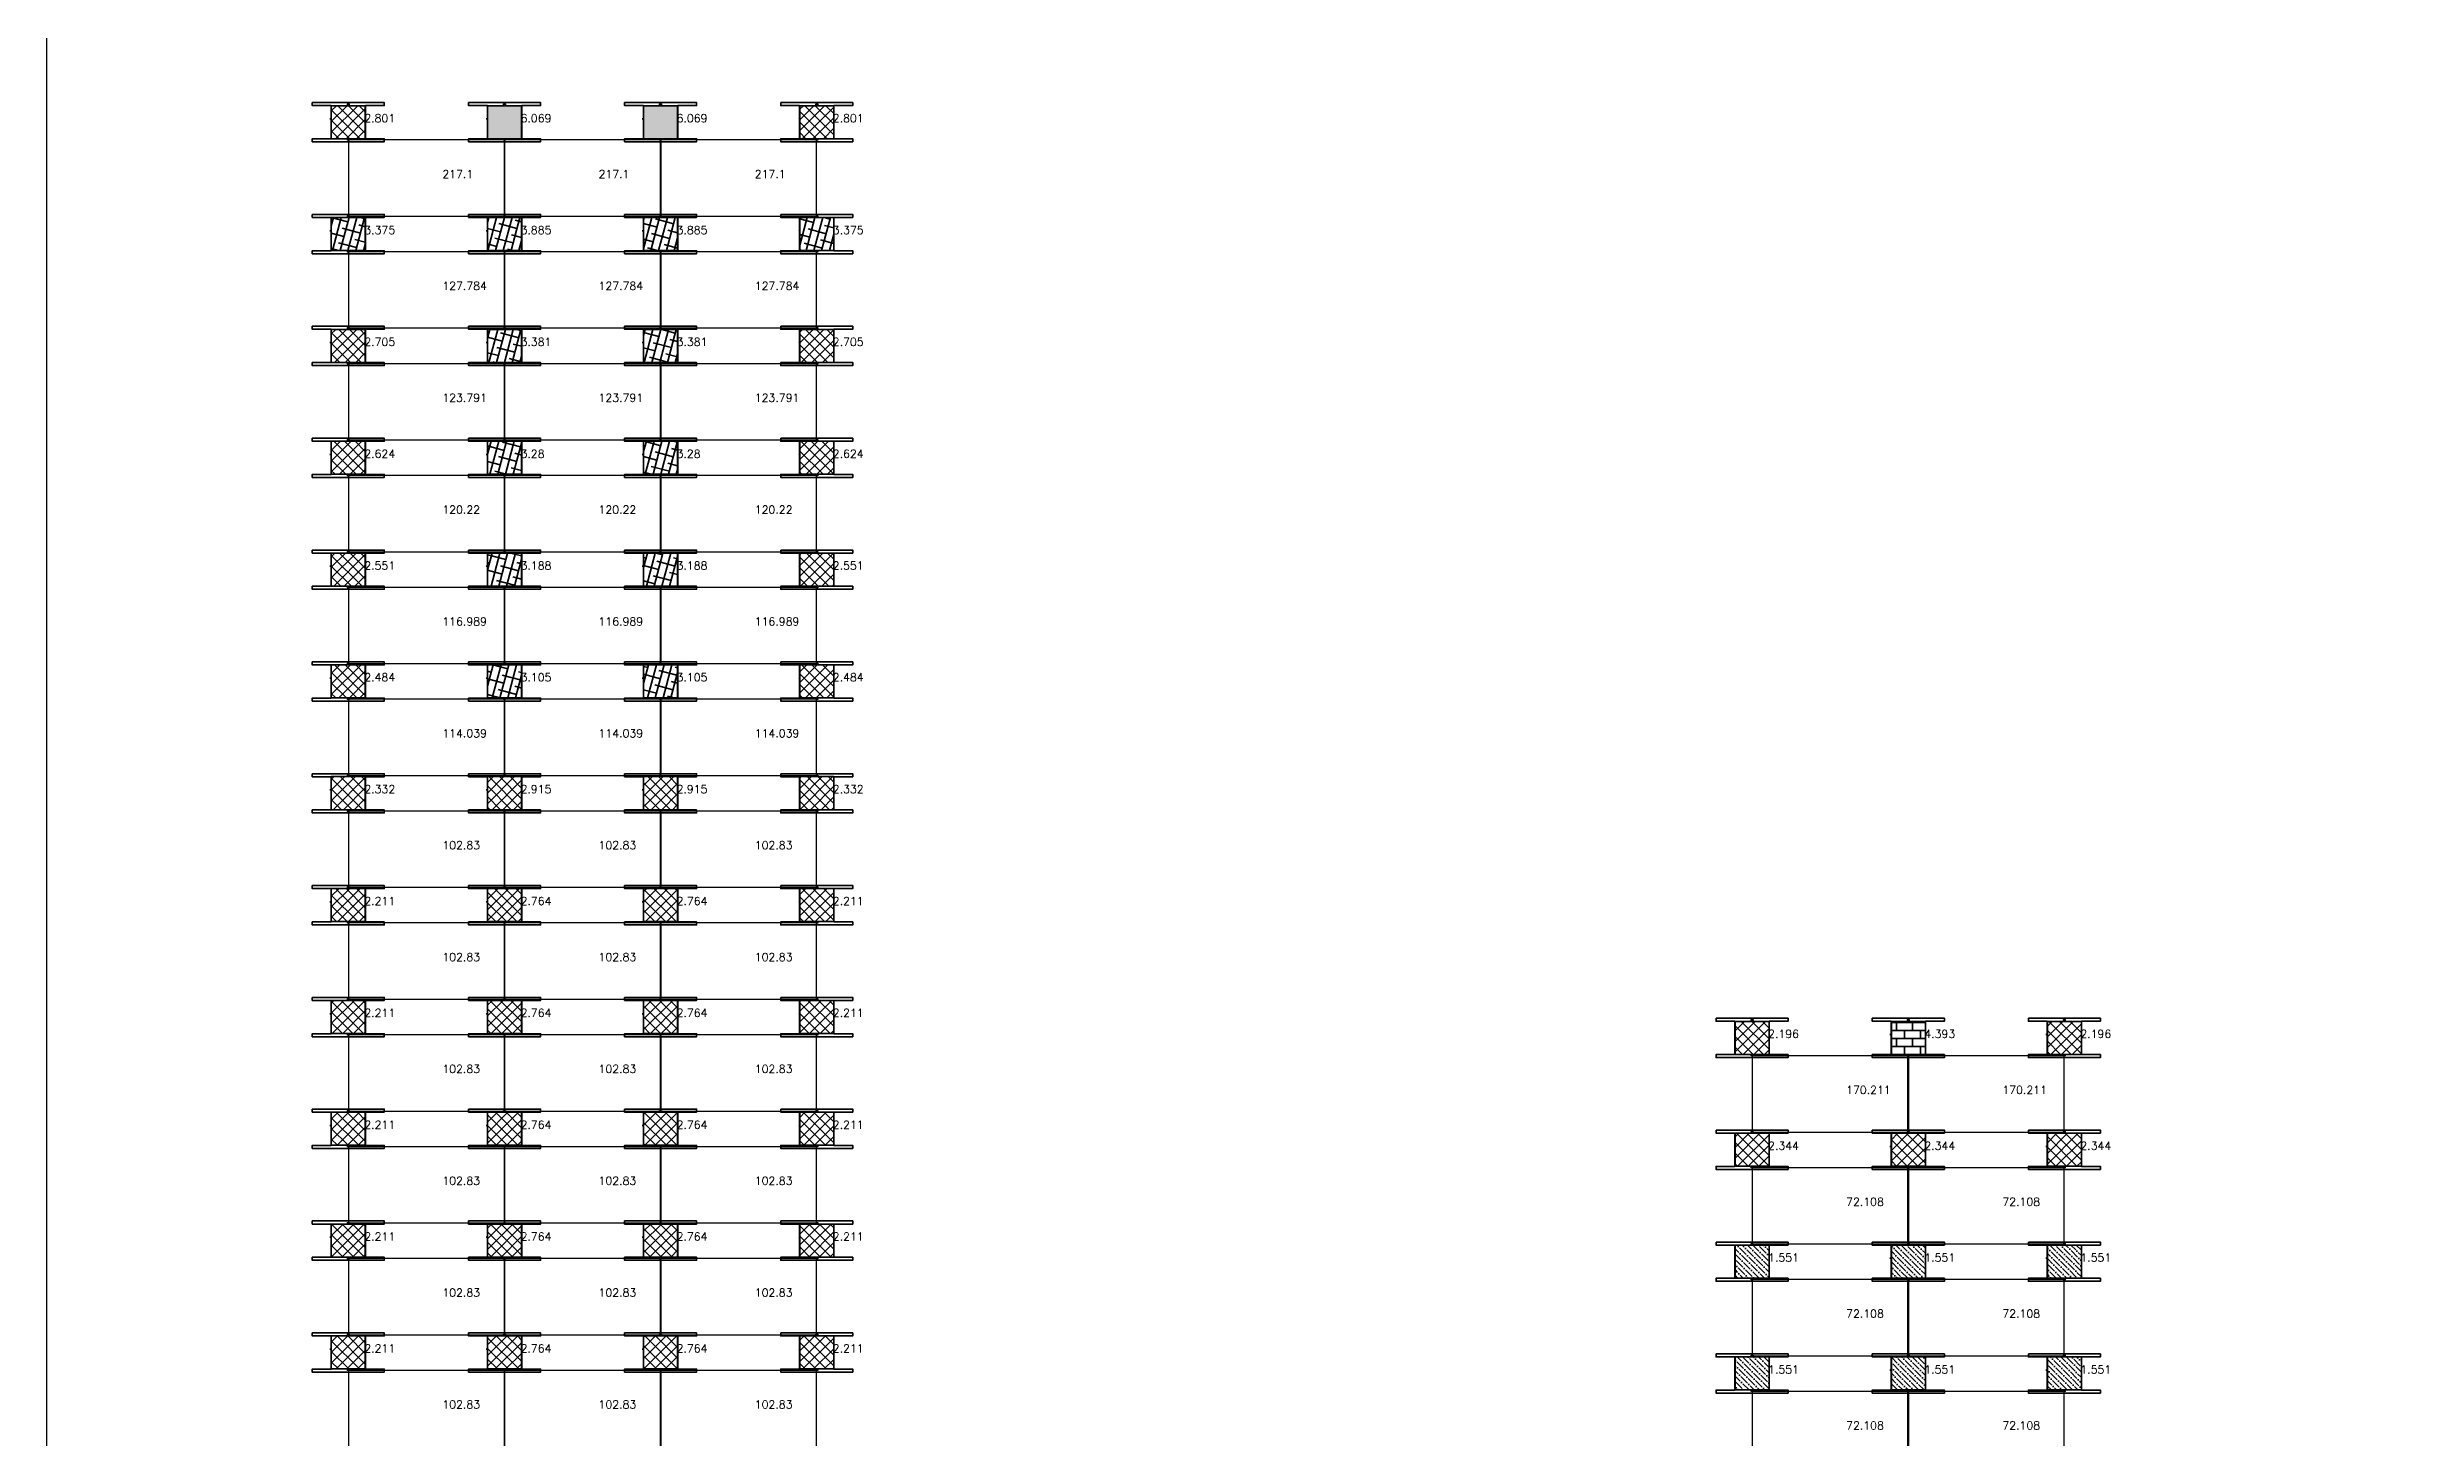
# Model space of a CAD drawing. Header units: inches. Extents: x 3750 to 10146, y -443 to 5941.
# Drawn here: x 3896 to 5068, y 3982 to 4677 of the extents above; entities that cross this region are included whole.
import ezdxf

# ---------------------------------------------------------------- set-up
doc = ezdxf.new("R2010")
doc.units = ezdxf.units.IN
doc.header["$LTSCALE"] = 50
doc.header["$MEASUREMENT"] = 0
for name, color, linetype, lineweight in [('E-PANELS', 140, 'Continuous', 30), ('E2-ECOFEET', 254, 'Continuous', 35), ('E3-ECOFEET', 254, 'Continuous', 35), ('HATCH 2', 140, 'Continuous', 35), ('HATCH 3', 30, 'Continuous', 35), ('HATCH 4', 200, 'Continuous', 35), ('HATCH 5', 2, 'Continuous', 35), ('HATCH 7', 20, 'Continuous', 35)]:
    doc.layers.add(name, color=color, linetype=linetype, lineweight=lineweight)
doc.layers.add('EF3 TEXT', color=7, linetype='Continuous', plot=False)
doc.layers.add('IFI PERIMETER', color=221, linetype='FENCE', plot=False)
doc.layers.get('E2-ECOFEET').off()
doc.styles.add('mytext', font='romans.shx')
doc.styles.get("Standard").update_dxf_attribs({"font": 'arial.ttf'})
doc.linetypes.add('FENCE', pattern='A,0.5,-0.1,["X",Standard,S=0.1,R=0,X=-0.035,Y=-0.05],-0.1', length=0.7)

# ---------------------------------------------------------------- blocks, each defined once
blk = doc.blocks.new('EF3_HATCH_7')
at = {"layer": 'HATCH 7'}
h = blk.add_hatch(color=256, dxfattribs=at)
h.dxf.hatch_style = 1
h.paths.add_polyline_path([(-8.5, -8.25), (8.5, -8.25), (8.5, 8.25), (-8.5, 8.25)])
blk.add_lwpolyline([(-8.5, -8.25), (8.5, -8.25), (8.5, 8.25), (-8.5, 8.25)], close=True, dxfattribs=at)
blk = doc.blocks.new('EF3_HATCH_3')
at = {"layer": 'HATCH 3'}
h = blk.add_hatch(dxfattribs=at)
h.set_pattern_fill('ANSI37', color=256, scale=30)
h.set_pattern_definition([(45, (-119.168, -90.9187), (-2.65165, 2.65165), []), (135, (-119.168, -90.9187), (-2.65165, -2.65165), [])])
h.paths.add_polyline_path([(-8.5, -8.25), (8.5, -8.25), (8.5, 8.25), (-8.5, 8.25)])
blk.add_lwpolyline([(-8.5, -8.25), (8.5, -8.25), (8.5, 8.25), (-8.5, 8.25)], close=True, dxfattribs=at)
blk = doc.blocks.new('EF3_HATCH_4')
at = {"layer": 'HATCH 4'}
h = blk.add_hatch(dxfattribs=at)
h.set_pattern_fill('ANSI38', color=256, scale=30, angle=30)
h.set_pattern_definition([(75, (-119.168, -90.9187), (-3.62222, 0.97057), []), (165, (-119.168, -90.9187), (-8.215015, -1.68108), [9.375, -5.625])])
h.paths.add_polyline_path([(-8.5, -8.25), (8.5, -8.25), (8.5, 8.25), (-8.5, 8.25)])
blk.add_lwpolyline([(-8.5, -8.25), (8.5, -8.25), (8.5, 8.25), (-8.5, 8.25)], close=True, dxfattribs=at)
blk = doc.blocks.new('EF3_HATCH_5')
at = {"layer": 'HATCH 5'}
h = blk.add_hatch(dxfattribs=at)
h.set_pattern_fill('AR-B816', color=256, scale=0.5)
h.set_pattern_definition([(0, (-119.168, -90.9187), (0, 4), []), (90, (-119.168, -90.9187), (-4, 4), [4, -4])])
h.paths.add_polyline_path([(-8.5, -8.25), (8.5, -8.25), (8.5, 8.25), (-8.5, 8.25)])
blk.add_lwpolyline([(-8.5, -8.25), (8.5, -8.25), (8.5, 8.25), (-8.5, 8.25)], close=True, dxfattribs=at)
blk = doc.blocks.new('EF3_HATCH_2')
at = {"layer": 'HATCH 2'}
h = blk.add_hatch(dxfattribs=at)
h.set_pattern_fill('ANSI36', color=256, scale=15, angle=90)
h.set_pattern_definition([(135, (-119.168, -90.9187), (-3.64602, 0.994369), [4.6875, -0.9375, 0, -0.9375])])
h.paths.add_polyline_path([(-8.5, -8.25), (8.5, -8.25), (8.5, 8.25), (-8.5, 8.25)])
blk.add_lwpolyline([(-8.5, -8.25), (8.5, -8.25), (8.5, 8.25), (-8.5, 8.25)], close=True, dxfattribs=at)
blk = doc.blocks.new('YINGLI 305W 10DEG')
at = {"layer": 'E-PANELS'}
blk.add_lwpolyline([(0, 0), (77.56, 0), (77.56, -38.4), (0, -38.4)], close=True, dxfattribs=at)
blk = doc.blocks.new('EF3')
at = {"layer": 'E3-ECOFEET', "color": 5}
for points in [[(0, 0), (0, -1.5), (9.4, -1.5), (9.4, -18.1), (0, -18.1), (0, -19.6), (36, -19.6), (36, -18.1), (26.6, -18.1), (26.6, -1.5), (36, -1.5), (36, 0), (0, 0)], [(8.8, -8.1), (8.9, -8.1)]]:
    blk.add_lwpolyline(points, dxfattribs=at)
at = {"layer": 'E3-ECOFEET'}
for points in [[(17.2, -1), (17.8, -1), (17.8, -0.5)], [(18.2, -0.5), (18.2, -1), (18.8, -1)], [(17.2, -18.5), (17.8, -18.5), (17.8, -19)], [(18.2, -19), (18.2, -18.5), (18.8, -18.5)]]:
    blk.add_lwpolyline(points, dxfattribs=at)

msp = doc.modelspace()

# ---------------------------------------------------------------- linework, layer by layer
at = {"layer": 'IFI PERIMETER'}
msp.add_lwpolyline([(10146.5, -226.8), (3896.1, -226.8), (3896.1, 5941.5), (10146.5, 5941.5)], close=True, dxfattribs=at)

# ---------------------------------------------------------------- block references
at = {"layer": 'E-PANELS'}
for p in [(4047.1, 4630.3), (4125.1, 4630.3), (4203.2, 4630.3), (4047.1, 4574.4), (4125.1, 4574.4), (4203.2, 4574.4), (4047.1, 4518.5), (4125.1, 4518.5), (4203.2, 4518.5), (4047.1, 4462.6), (4125.1, 4462.6), (4203.2, 4462.6), (4047.1, 4406.7), (4125.1, 4406.7), (4203.2, 4406.7), (4047.1, 4350.8), (4125.1, 4350.8), (4203.2, 4350.8), (4047.1, 4294.9), (4125.1, 4294.9), (4203.2, 4294.9), (4047.1, 4239), (4125.1, 4239), (4203.2, 4239), (4047.1, 4183.1), (4125.1, 4183.1), (4203.2, 4183.1), (4748.8, 4172.6, -1022.9), (4826.9, 4172.6, -1022.9), (4047.1, 4127.2), (4125.1, 4127.2), (4203.2, 4127.2), (4748.8, 4116.7, -1022.9), (4826.9, 4116.7, -1022.9), (4047.1, 4071.3), (4125.1, 4071.3), (4203.2, 4071.3), (4748.8, 4060.8, -1022.9), (4826.9, 4060.8, -1022.9), (4047.1, 4015.4), (4125.1, 4015.4), (4203.2, 4015.4), (4748.8, 4004.9, -1022.9), (4826.9, 4004.9, -1022.9)]:
    msp.add_blockref('YINGLI 305W 10DEG', p, dxfattribs=at)
at = {"layer": 'E2-ECOFEET'}
for p in [(4028.8, 4648.8), (4106.9, 4648.8), (4184.9, 4648.8), (4263, 4648.8), (4028.8, 4592.9), (4106.9, 4592.9), (4184.9, 4592.9), (4263, 4592.9), (4028.8, 4537), (4106.9, 4537), (4184.9, 4537), (4263, 4537), (4028.8, 4481.1), (4106.9, 4481.1), (4184.9, 4481.1), (4263, 4481.1), (4028.8, 4425.2), (4106.9, 4425.2), (4184.9, 4425.2), (4263, 4425.2), (4028.8, 4369.3), (4106.9, 4369.3), (4184.9, 4369.3), (4263, 4369.3), (4028.8, 4313.4), (4106.9, 4313.4), (4184.9, 4313.4), (4263, 4313.4), (4028.8, 4257.5), (4106.9, 4257.5), (4184.9, 4257.5), (4263, 4257.5), (4028.8, 4201.6), (4106.9, 4201.6), (4184.9, 4201.6), (4263, 4201.6), (4730.6, 4191.2, -1022.9), (4808.7, 4191.2, -1022.9), (4886.7, 4191.2, -1022.9), (4028.8, 4145.8), (4106.9, 4145.8), (4184.9, 4145.8), (4263, 4145.8), (4730.6, 4135.3, -1022.9), (4808.7, 4135.3, -1022.9), (4886.7, 4135.3, -1022.9), (4028.8, 4089.9), (4106.9, 4089.9), (4184.9, 4089.9), (4263, 4089.9), (4730.6, 4079.4, -1022.9), (4808.7, 4079.4, -1022.9), (4886.7, 4079.4, -1022.9), (4028.8, 4034), (4106.9, 4034), (4184.9, 4034), (4263, 4034), (4730.6, 4023.5, -1022.9), (4808.7, 4023.5, -1022.9), (4886.7, 4023.5, -1022.9)]:
    msp.add_blockref('EF3', p, dxfattribs=at)
at = {"layer": 'HATCH 2'}
for p in [(4748.6, 4069.6), (4826.7, 4069.6), (4904.7, 4069.6), (4748.6, 4013.7), (4826.7, 4013.7), (4904.7, 4013.7)]:
    msp.add_blockref('EF3_HATCH_2', p, dxfattribs=at)
at = {"layer": 'HATCH 3'}
for p in [(4046.8, 4639), (4281, 4639), (4046.8, 4527.2), (4281, 4527.2), (4046.8, 4471.3), (4281, 4471.3), (4046.8, 4415.4), (4281, 4415.4), (4046.8, 4359.6), (4281, 4359.6), (4046.8, 4303.7), (4124.9, 4303.7), (4202.9, 4303.7), (4281, 4303.7), (4046.8, 4247.8), (4124.9, 4247.8), (4202.9, 4247.8), (4281, 4247.8), (4046.8, 4191.9), (4124.9, 4191.9), (4202.9, 4191.9), (4281, 4191.9), (4748.6, 4181.4), (4904.7, 4181.4), (4046.8, 4136), (4124.9, 4136), (4202.9, 4136), (4281, 4136), (4748.6, 4125.5), (4826.7, 4125.5), (4904.7, 4125.5), (4046.8, 4080.1), (4124.9, 4080.1), (4202.9, 4080.1), (4281, 4080.1), (4046.8, 4024.2), (4124.9, 4024.2), (4202.9, 4024.2), (4281, 4024.2)]:
    msp.add_blockref('EF3_HATCH_3', p, dxfattribs=at)
at = {"layer": 'HATCH 4'}
for p in [(4046.8, 4583.1), (4124.9, 4583.1), (4202.9, 4583.1), (4281, 4583.1), (4124.9, 4527.2), (4202.9, 4527.2), (4124.9, 4471.3), (4202.9, 4471.3), (4124.9, 4415.4), (4202.9, 4415.4), (4124.9, 4359.6), (4202.9, 4359.6)]:
    msp.add_blockref('EF3_HATCH_4', p, dxfattribs=at)
at = {"layer": 'HATCH 5'}
msp.add_blockref('EF3_HATCH_5', (4826.7, 4181.4), dxfattribs=at)
at = {"layer": 'HATCH 7'}
for p in [(4124.9, 4639), (4202.9, 4639)]:
    msp.add_blockref('EF3_HATCH_7', p, dxfattribs=at)

# ---------------------------------------------------------------- texts
at = {"layer": 'EF3 TEXT', "style": 'mytext'}
for s, p in [('2.801', (4054.8, 4639)), ('6.069', (4132.9, 4639)), ('6.069', (4210.9, 4639)), ('2.801', (4289, 4639)), ('217.1', (4093.8, 4611.1)), ('217.1', (4171.9, 4611.1)), ('217.1', (4250, 4611.1)), ('3.375', (4054.8, 4583.1)), ('3.885', (4132.9, 4583.1)), ('3.885', (4210.9, 4583.1)), ('3.375', (4289, 4583.1)), ('127.784', (4093.8, 4555.2)), ('127.784', (4171.9, 4555.2)), ('127.784', (4250, 4555.2)), ('2.705', (4054.8, 4527.2)), ('3.381', (4132.9, 4527.2)), ('3.381', (4210.9, 4527.2)), ('2.705', (4289, 4527.2)), ('123.791', (4093.8, 4499.3)), ('123.791', (4171.9, 4499.3)), ('123.791', (4250, 4499.3)), ('2.624', (4054.8, 4471.3)), ('3.28', (4132.9, 4471.3)), ('3.28', (4210.9, 4471.3)), ('2.624', (4289, 4471.3)), ('120.22', (4093.8, 4443.4)), ('120.22', (4171.9, 4443.4)), ('120.22', (4250, 4443.4)), ('2.551', (4054.8, 4415.4)), ('3.188', (4132.9, 4415.4)), ('3.188', (4210.9, 4415.4)), ('2.551', (4289, 4415.4)), ('116.989', (4093.8, 4387.5)), ('116.989', (4171.9, 4387.5)), ('116.989', (4250, 4387.5)), ('2.484', (4054.8, 4359.6)), ('3.105', (4132.9, 4359.6)), ('3.105', (4210.9, 4359.6)), ('2.484', (4289, 4359.6)), ('114.039', (4093.8, 4331.6)), ('114.039', (4171.9, 4331.6)), ('114.039', (4250, 4331.6)), ('2.332', (4054.8, 4303.7)), ('2.915', (4132.9, 4303.7)), ('2.915', (4210.9, 4303.7)), ('2.332', (4289, 4303.7)), ('102.83', (4093.8, 4275.7)), ('102.83', (4171.9, 4275.7)), ('102.83', (4250, 4275.7)), ('2.211', (4054.8, 4247.8)), ('2.764', (4132.9, 4247.8)), ('2.764', (4210.9, 4247.8)), ('2.211', (4289, 4247.8)), ('102.83', (4093.8, 4219.8)), ('102.83', (4171.9, 4219.8)), ('102.83', (4250, 4219.8)), ('2.211', (4054.8, 4191.9)), ('2.764', (4132.9, 4191.9)), ('2.764', (4210.9, 4191.9)), ('2.211', (4289, 4191.9)), ('2.196', (4756.6, 4181.4)), ('4.393', (4834.7, 4181.4)), ('2.196', (4912.7, 4181.4)), ('102.83', (4093.8, 4163.9)), ('102.83', (4171.9, 4163.9)), ('102.83', (4250, 4163.9)), ('170.211', (4795.6, 4153.4)), ('170.211', (4873.7, 4153.4)), ('2.211', (4054.8, 4136)), ('2.764', (4132.9, 4136)), ('2.764', (4210.9, 4136)), ('2.211', (4289, 4136)), ('2.344', (4756.6, 4125.5)), ('2.344', (4834.7, 4125.5)), ('2.344', (4912.7, 4125.5)), ('102.83', (4093.8, 4108)), ('102.83', (4171.9, 4108)), ('102.83', (4250, 4108)), ('72.108', (4795.6, 4097.5)), ('72.108', (4873.7, 4097.5)), ('2.211', (4054.8, 4080.1)), ('2.764', (4132.9, 4080.1)), ('2.764', (4210.9, 4080.1)), ('2.211', (4289, 4080.1)), ('1.551', (4756.6, 4069.6)), ('1.551', (4834.7, 4069.6)), ('1.551', (4912.7, 4069.6)), ('102.83', (4093.8, 4052.1)), ('102.83', (4171.9, 4052.1)), ('102.83', (4250, 4052.1)), ('72.108', (4795.6, 4041.6)), ('72.108', (4873.7, 4041.6)), ('2.211', (4054.8, 4024.2)), ('2.764', (4132.9, 4024.2)), ('2.764', (4210.9, 4024.2)), ('2.211', (4289, 4024.2)), ('1.551', (4756.6, 4013.7)), ('1.551', (4834.7, 4013.7)), ('1.551', (4912.7, 4013.7)), ('102.83', (4093.8, 3996.2)), ('102.83', (4171.9, 3996.2)), ('102.83', (4250, 3996.2)), ('72.108', (4795.6, 3985.7)), ('72.108', (4873.7, 3985.7))]:
    msp.add_text(s, height=4, dxfattribs=at).set_placement(p)

doc.saveas('drawing.dxf')
